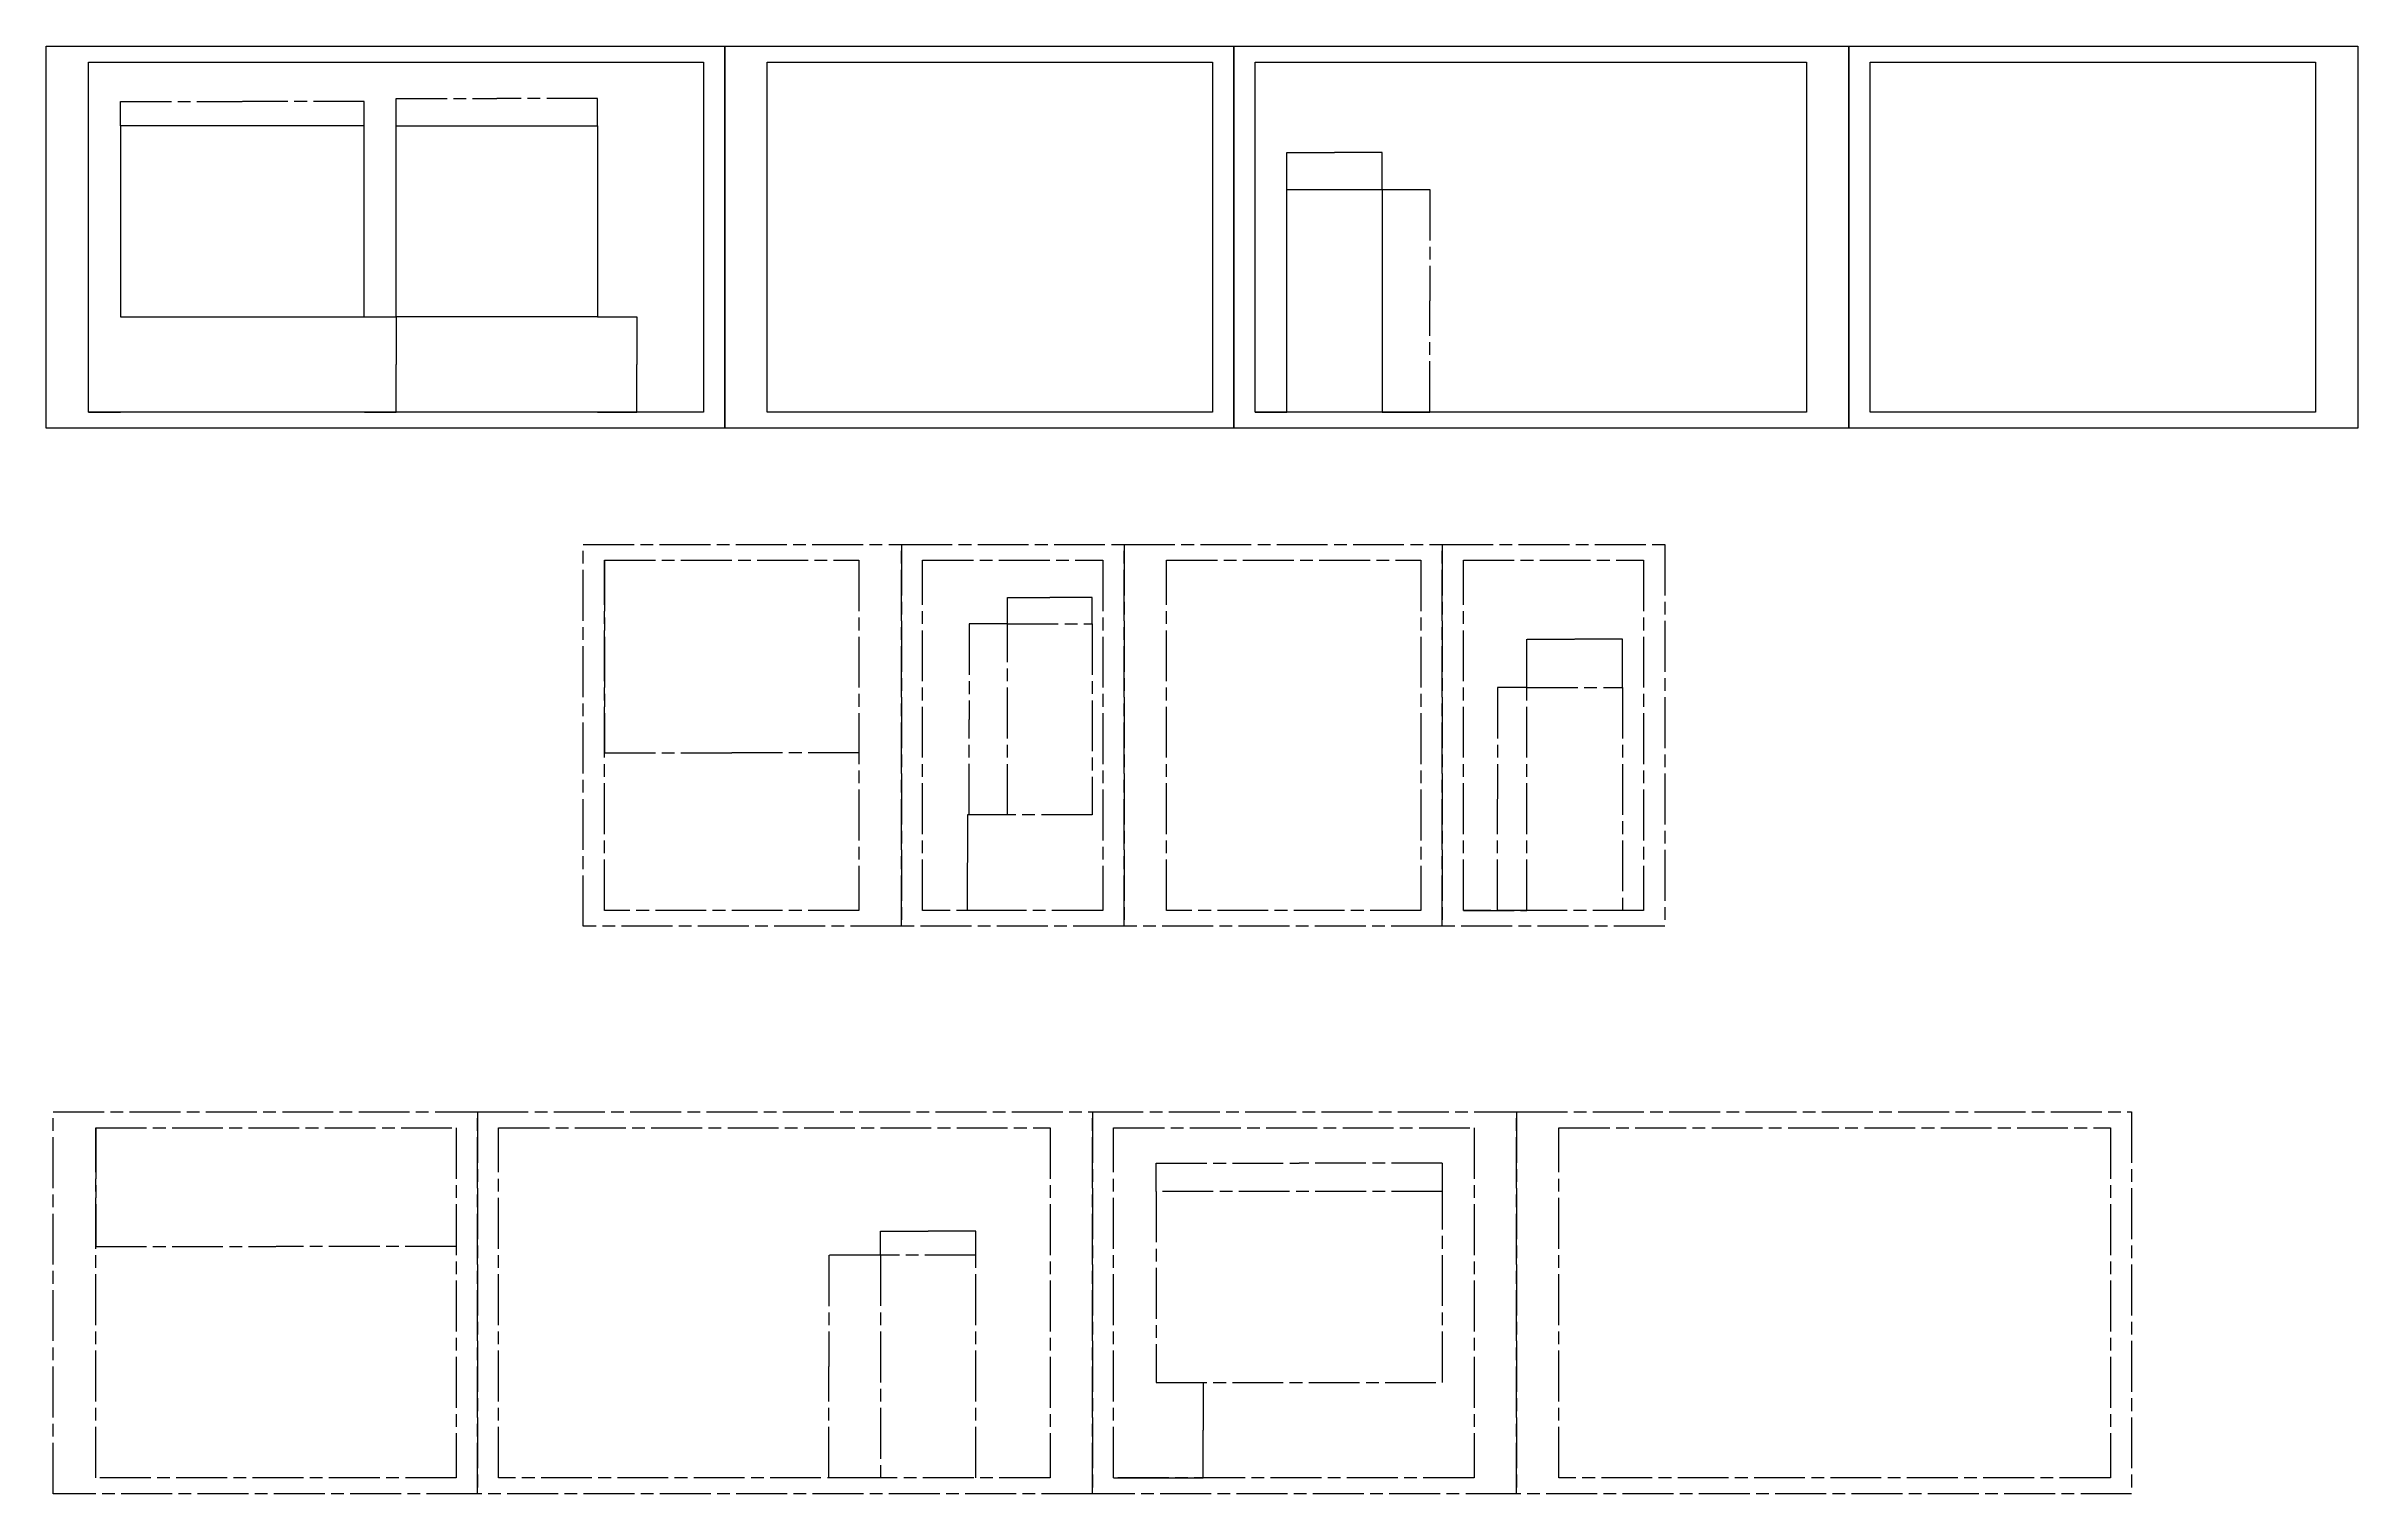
# Model space of a CAD drawing. Header units: inches. Extents: x -55 to 21745, y 12 to 13657.
import ezdxf

# ---------------------------------------------------------------- set-up
doc = ezdxf.new("R2010")
doc.units = ezdxf.units.IN
doc.header["$MEASUREMENT"] = 0
doc.linetypes.add('ACAD_ISO08W100', pattern=[36, 24, -3, 6, -3])
doc.styles.get("Standard").update_dxf_attribs({"font": 'arial.ttf'})
doc.dimstyles.get("Standard").update_dxf_attribs({"dimtxt": 0.18, "dimasz": 0.18, "dimexe": 0.18, "dimexo": 0.0625, "dimgap": 0.09, "dimtad": 0, "dimtih": 1, "dimtoh": 1, "dimdec": 4, "dimzin": 0, "dimdsep": 46, "dimtxsty": 'Standard', "dimcen": 0.09, "dimadec": 0, "dimazin": 0, "dimtfac": 1, "dimtdec": 4, "dimtofl": 0, "dimtmove": 0, "dimatfit": 3, "dimfxl": 1, "dimtolj": 1, "dimtzin": 0, "dimarcsym": 0})

# ---------------------------------------------------------------- blocks, each defined once
blk = doc.blocks.new('*D23')
at = {"color": 0, "linetype": 'ACAD_ISO08W100', "lineweight": -2, "ltscale": 20, "transparency": 16777216}
for p, q in [((2944.773811999906, 11106.60540806864), (3244.891312001075, 11106.60540806864)), ((3244.711312001075, 11106.42540806864), (3244.711312001075, 10656.78731120643)), ((3244.711312001075, 10206.78540806864), (3244.711312001075, 10656.42350493085)), ((2944.773811999906, 10206.60540806864), (3244.891312001075, 10206.60540806864))]:
    blk.add_line(p, q, dxfattribs=at)
at = {"color": 0, "linetype": 'ACAD_ISO08W100', "ltscale": 20, "transparency": 16777216}
for points in [[(3244.681312001075, 11106.42540806864), (3244.741312001075, 11106.42540806864), (3244.711312001075, 11106.60540806864)], [(3244.681312001075, 10206.78540806864), (3244.741312001075, 10206.78540806864), (3244.711312001075, 10206.60540806864)]]:
    blk.add_solid(points, dxfattribs=at)
at = {"color": 0, "linetype": 'ACAD_ISO08W100', "ltscale": 20, "transparency": 16777216, "insert": (3244.711312001077, 10656.60540806864), "char_height": 0.18, "attachment_point": 5}
blk.add_mtext('\\A1;900.0000', dxfattribs=at)
blk = doc.blocks.new('*D19')
at = {"color": 0, "linetype": 'ACAD_ISO08W100', "lineweight": -2, "ltscale": 20, "transparency": 16777216}
for p, q in [((5144.773811999907, 11106.60540806864), (5514.89131200131, 11106.60540806864)), ((5514.71131200131, 11106.42540806864), (5514.71131200131, 10656.78731120643)), ((5514.711312001311, 10206.78540806864), (5514.71131200131, 10656.42350493085)), ((5144.773811999907, 10206.60540806864), (5514.891312001311, 10206.60540806864))]:
    blk.add_line(p, q, dxfattribs=at)
at = {"color": 0, "linetype": 'ACAD_ISO08W100', "ltscale": 20, "transparency": 16777216}
for points in [[(5514.68131200131, 11106.42540806864), (5514.74131200131, 11106.42540806864), (5514.71131200131, 11106.60540806864)], [(5514.681312001311, 10206.78540806864), (5514.741312001311, 10206.78540806864), (5514.711312001311, 10206.60540806864)]]:
    blk.add_solid(points, dxfattribs=at)
at = {"color": 0, "linetype": 'ACAD_ISO08W100', "ltscale": 20, "transparency": 16777216, "insert": (5514.711312001313, 10656.60540806863), "char_height": 0.18, "attachment_point": 5}
blk.add_mtext('\\A1;900.0000', dxfattribs=at)
blk = doc.blocks.new('*D24')
at = {"color": 0, "linetype": 'ACAD_ISO08W100', "lineweight": -2, "ltscale": 20, "transparency": 16777216}
for p, q in [((411.3927985068127, 3461.542908068634), (411.3927985068126, 2341.925408068634)), ((3811.392798506813, 3461.542908068634), (3811.392798506813, 2341.925408068634)), ((411.5727985068126, 2342.105408068634), (2110.719763036144, 2342.105408068634)), ((3811.212798506813, 2342.105408068634), (2112.065833977481, 2342.105408068634))]:
    blk.add_line(p, q, dxfattribs=at)
at = {"color": 0, "linetype": 'ACAD_ISO08W100', "ltscale": 20, "transparency": 16777216}
for points in [[(411.5727985068126, 2342.135408068634), (411.5727985068126, 2342.075408068634), (411.3927985068126, 2342.105408068634)], [(3811.212798506813, 2342.135408068634), (3811.212798506813, 2342.075408068634), (3811.392798506813, 2342.105408068634)]]:
    blk.add_solid(points, dxfattribs=at)
at = {"color": 0, "linetype": 'ACAD_ISO08W100', "ltscale": 20, "transparency": 16777216, "insert": (2111.392798506813, 2342.105408068634), "char_height": 0.18, "attachment_point": 5}
blk.add_mtext('\\A1;3400.0000', dxfattribs=at)
blk = doc.blocks.new('*D25')
at = {"color": 0, "linetype": 'ACAD_ISO08W100', "lineweight": -2, "ltscale": 20, "transparency": 16777216}
for p, q in [((5209.728769486253, 8810.542908068634), (5209.728769486253, 6996.108133362952)), ((7609.728769486253, 8810.542908068634), (7609.728769486253, 6996.108133362952)), ((5209.908769486254, 6996.288133362952), (6409.054137835503, 6996.288133362952)), ((7609.548769486253, 6996.288133362952), (6410.403401137004, 6996.288133362952))]:
    blk.add_line(p, q, dxfattribs=at)
at = {"color": 0, "linetype": 'ACAD_ISO08W100', "ltscale": 20, "transparency": 16777216}
for points in [[(5209.908769486254, 6996.318133362952), (5209.908769486254, 6996.258133362952), (5209.728769486253, 6996.288133362952)], [(7609.548769486253, 6996.318133362952), (7609.548769486253, 6996.258133362952), (7609.728769486253, 6996.288133362952)]]:
    blk.add_solid(points, dxfattribs=at)
at = {"color": 0, "linetype": 'ACAD_ISO08W100', "ltscale": 20, "transparency": 16777216, "insert": (6409.728769486253, 6996.288133362952), "char_height": 0.18, "attachment_point": 5}
blk.add_mtext('\\A1;2400.0000', dxfattribs=at)
blk = doc.blocks.new('*D26')
at = {"color": 0, "linetype": 'ACAD_ISO08W100', "lineweight": -2, "ltscale": 20, "transparency": 16777216}
for p, q in [((644.7113119999049, 12906.66790806863), (644.7113119999049, 13136.78540806863)), ((644.8913119999048, 13136.60540806863), (1794.036680349155, 13136.60540806863)), ((2944.531311999905, 13136.60540806863), (1795.385943650655, 13136.60540806863)), ((2944.711311999905, 12906.66790806863), (2944.711311999905, 13136.78540806863))]:
    blk.add_line(p, q, dxfattribs=at)
at = {"color": 0, "linetype": 'ACAD_ISO08W100', "ltscale": 20, "transparency": 16777216}
for points in [[(644.8913119999048, 13136.63540806863), (644.8913119999048, 13136.57540806863), (644.7113119999049, 13136.60540806863)], [(2944.531311999905, 13136.63540806863), (2944.531311999905, 13136.57540806863), (2944.711311999905, 13136.60540806863)]]:
    blk.add_solid(points, dxfattribs=at)
at = {"color": 0, "linetype": 'ACAD_ISO08W100', "ltscale": 20, "transparency": 16777216, "insert": (1794.711311999905, 13136.60540806863), "char_height": 0.18, "attachment_point": 5}
blk.add_mtext('\\A1;2300.0000', dxfattribs=at)
blk = doc.blocks.new('*D27')
at = {"color": 0, "linetype": 'ACAD_ISO08W100', "lineweight": -2, "ltscale": 20, "transparency": 16777216}
for p, q in [((9009.666269486257, 6410.605408068637), (8631.659470353752, 6410.605408068637)), ((8631.839470353752, 6410.425408068637), (8631.839470353752, 5960.787311206426)), ((8631.839470353752, 5510.785408068636), (8631.839470353752, 5960.423504930846)), ((9009.666269486257, 5510.605408068635), (8631.659470353752, 5510.605408068635))]:
    blk.add_line(p, q, dxfattribs=at)
at = {"color": 0, "linetype": 'ACAD_ISO08W100', "ltscale": 20, "transparency": 16777216}
for points in [[(8631.809470353752, 6410.425408068637), (8631.869470353753, 6410.425408068637), (8631.839470353752, 6410.605408068637)], [(8631.809470353752, 5510.785408068636), (8631.869470353753, 5510.785408068636), (8631.839470353752, 5510.605408068635)]]:
    blk.add_solid(points, dxfattribs=at)
at = {"color": 0, "linetype": 'ACAD_ISO08W100', "ltscale": 20, "transparency": 16777216, "insert": (8631.839470353752, 5960.605408068633), "char_height": 0.18, "attachment_point": 5}
blk.add_mtext('\\A1;900.0000', dxfattribs=at)
blk = doc.blocks.new('*D28')
at = {"color": 0, "linetype": 'ACAD_ISO08W100', "lineweight": -2, "ltscale": 20, "transparency": 16777216}
for p, q in [((10411.45529850682, 1061.605408068634), (10855.07279850821, 1061.605408068635)), ((10854.89279850821, 1061.425408068635), (10854.89279850821, 611.7873112064242)), ((10854.89279850821, 161.785408068634), (10854.89279850821, 611.4235049308443)), ((10411.45529850682, 161.6054080686339), (10855.07279850821, 161.605408068634))]:
    blk.add_line(p, q, dxfattribs=at)
at = {"color": 0, "linetype": 'ACAD_ISO08W100', "ltscale": 20, "transparency": 16777216}
for points in [[(10854.86279850821, 1061.425408068635), (10854.92279850821, 1061.425408068635), (10854.89279850821, 1061.605408068635)], [(10854.86279850821, 161.785408068634), (10854.92279850821, 161.785408068634), (10854.89279850821, 161.605408068634)]]:
    blk.add_solid(points, dxfattribs=at)
at = {"color": 0, "linetype": 'ACAD_ISO08W100', "ltscale": 20, "transparency": 16777216, "insert": (10854.89279850821, 611.605408068631), "char_height": 0.18, "attachment_point": 5}
blk.add_mtext('\\A1;900.0000', dxfattribs=at)
blk = doc.blocks.new('*D29')
at = {"color": 0, "linetype": 'ACAD_ISO08W100', "lineweight": -2, "ltscale": 20, "transparency": 16777216}
for p, q in [((3244.711311999905, 12906.66790806863), (3244.711311999905, 13164.28540806863)), ((3244.891311999905, 13164.10540806863), (4194.046687170437, 13164.10540806863)), ((5144.531311999905, 13164.10540806863), (4195.375936829373, 13164.10540806863)), ((5144.711311999905, 12906.66790806863), (5144.711311999905, 13164.28540806863))]:
    blk.add_line(p, q, dxfattribs=at)
at = {"color": 0, "linetype": 'ACAD_ISO08W100', "ltscale": 20, "transparency": 16777216}
for points in [[(3244.891311999905, 13164.13540806863), (3244.891311999905, 13164.07540806863), (3244.711311999905, 13164.10540806863)], [(5144.531311999905, 13164.13540806863), (5144.531311999905, 13164.07540806863), (5144.711311999905, 13164.10540806863)]]:
    blk.add_solid(points, dxfattribs=at)
at = {"color": 0, "linetype": 'ACAD_ISO08W100', "ltscale": 20, "transparency": 16777216, "insert": (4194.711311999905, 13164.10540806863), "char_height": 0.18, "attachment_point": 5}
blk.add_mtext('\\A1;1900.0000', dxfattribs=at)
blk = doc.blocks.new('*D30')
at = {"color": 0, "linetype": 'ACAD_ISO08W100', "lineweight": -2, "ltscale": 20, "transparency": 16777216}
for p, q in [((9009.728769486253, 8210.667908068634), (9009.728769486253, 8459.968133362952)), ((9009.908769486254, 8459.788133362952), (9409.125474806853, 8459.788133362952)), ((9809.548769486253, 8459.788133362952), (9410.332064165654, 8459.788133362952)), ((9809.728769486253, 8210.667908068634), (9809.728769486253, 8459.968133362952))]:
    blk.add_line(p, q, dxfattribs=at)
at = {"color": 0, "linetype": 'ACAD_ISO08W100', "ltscale": 20, "transparency": 16777216}
for points in [[(9009.908769486254, 8459.818133362953), (9009.908769486254, 8459.758133362951), (9009.728769486253, 8459.788133362952)], [(9809.548769486253, 8459.818133362953), (9809.548769486253, 8459.758133362951), (9809.728769486253, 8459.788133362952)]]:
    blk.add_solid(points, dxfattribs=at)
at = {"color": 0, "linetype": 'ACAD_ISO08W100', "ltscale": 20, "transparency": 16777216, "insert": (9409.728769486253, 8459.788133362952), "char_height": 0.18, "attachment_point": 5}
blk.add_mtext('\\A1;800.0000', dxfattribs=at)
blk = doc.blocks.new('*D31')
at = {"color": 0, "linetype": 'ACAD_ISO08W100', "lineweight": -2, "ltscale": 20, "transparency": 16777216}
for p, q in [((10411.39279850681, 2861.667908068634), (10411.39279850681, 3128.285408068634)), ((10411.57279850681, 3128.105408068634), (11760.71816685606, 3128.105408068634)), ((13111.21279850681, 3128.105408068634), (11762.06743015756, 3128.105408068634)), ((13111.39279850681, 2861.667908068634), (13111.39279850681, 3128.285408068634))]:
    blk.add_line(p, q, dxfattribs=at)
at = {"color": 0, "linetype": 'ACAD_ISO08W100', "ltscale": 20, "transparency": 16777216}
for points in [[(10411.57279850681, 3128.135408068634), (10411.57279850681, 3128.075408068634), (10411.39279850681, 3128.105408068634)], [(13111.21279850681, 3128.135408068634), (13111.21279850681, 3128.075408068634), (13111.39279850681, 3128.105408068634)]]:
    blk.add_solid(points, dxfattribs=at)
at = {"color": 0, "linetype": 'ACAD_ISO08W100', "ltscale": 20, "transparency": 16777216, "insert": (11761.39279850681, 3128.105408068634), "char_height": 0.18, "attachment_point": 5}
blk.add_mtext('\\A1;2700.0000', dxfattribs=at)
blk = doc.blocks.new('*D20')
at = {"color": 0, "linetype": 'ACAD_ISO08W100', "lineweight": -2, "ltscale": 20, "transparency": 16777216}
for p, q in [((9009.666269486257, 8210.605408068637), (8647.659470353527, 8210.605408068637)), ((8647.839470353527, 8210.425408068637), (8647.839470353527, 7310.787311206427)), ((8647.839470353527, 6410.785408068637), (8647.839470353527, 7310.423504930847)), ((9009.666269486257, 6410.605408068637), (8647.659470353527, 6410.605408068637))]:
    blk.add_line(p, q, dxfattribs=at)
at = {"color": 0, "linetype": 'ACAD_ISO08W100', "ltscale": 20, "transparency": 16777216}
for points in [[(8647.809470353526, 8210.425408068637), (8647.869470353528, 8210.425408068637), (8647.839470353527, 8210.605408068637)], [(8647.809470353526, 6410.785408068637), (8647.869470353528, 6410.785408068637), (8647.839470353527, 6410.605408068637)]]:
    blk.add_solid(points, dxfattribs=at)
at = {"color": 0, "linetype": 'ACAD_ISO08W100', "ltscale": 20, "transparency": 16777216, "insert": (8647.839470353527, 7310.605408068633), "char_height": 0.18, "attachment_point": 5}
blk.add_mtext('\\A1;1800.0000', dxfattribs=at)
blk = doc.blocks.new('*D32')
at = {"color": 0, "linetype": 'ACAD_ISO08W100', "lineweight": -2, "ltscale": 20, "transparency": 16777216}
for p, q in [((13909.72876948625, 7610.667908068634), (13909.72876948625, 8066.968133362952)), ((13909.90876948625, 8066.788133362952), (14359.12559758993, 8066.788133362952)), ((14809.54876948625, 8066.788133362952), (14360.33194138257, 8066.788133362952)), ((14809.72876948625, 7610.667908068634), (14809.72876948625, 8066.968133362952))]:
    blk.add_line(p, q, dxfattribs=at)
at = {"color": 0, "linetype": 'ACAD_ISO08W100', "ltscale": 20, "transparency": 16777216}
for points in [[(13909.90876948625, 8066.818133362952), (13909.90876948625, 8066.758133362952), (13909.72876948625, 8066.788133362952)], [(14809.54876948625, 8066.818133362952), (14809.54876948625, 8066.758133362952), (14809.72876948625, 8066.788133362952)]]:
    blk.add_solid(points, dxfattribs=at)
at = {"color": 0, "linetype": 'ACAD_ISO08W100', "ltscale": 20, "transparency": 16777216, "insert": (14359.72876948625, 8066.788133362952), "char_height": 0.18, "attachment_point": 5}
blk.add_mtext('\\A1;900.0000', dxfattribs=at)
blk = doc.blocks.new('*D33')
at = {"color": 0, "linetype": 'ACAD_ISO08W100', "lineweight": -2, "ltscale": 20, "transparency": 16777216}
for p, q in [((13909.66626948626, 7610.605408068637), (13632.65947035375, 7610.605408068637)), ((13632.83947035375, 7610.425408068637), (13632.83947035375, 6560.787311206426)), ((13632.83947035375, 5510.785408068636), (13632.83947035375, 6560.423504930846)), ((13909.66626948626, 5510.605408068635), (13632.65947035375, 5510.605408068635))]:
    blk.add_line(p, q, dxfattribs=at)
at = {"color": 0, "linetype": 'ACAD_ISO08W100', "ltscale": 20, "transparency": 16777216}
for points in [[(13632.80947035375, 7610.425408068637), (13632.86947035375, 7610.425408068637), (13632.83947035375, 7610.605408068637)], [(13632.80947035375, 5510.785408068636), (13632.86947035375, 5510.785408068636), (13632.83947035375, 5510.605408068635)]]:
    blk.add_solid(points, dxfattribs=at)
at = {"color": 0, "linetype": 'ACAD_ISO08W100', "ltscale": 20, "transparency": 16777216, "insert": (13632.83947035375, 6560.605408068631), "char_height": 0.18, "attachment_point": 5}
blk.add_mtext('\\A1;2100.0000', dxfattribs=at)
blk = doc.blocks.new('*D34')
at = {"color": 0, "linetype": 'ACAD_ISO08W100', "lineweight": -2, "ltscale": 20, "transparency": 16777216}
for p, q in [((11644.7113119999, 12306.66790806863), (11644.7113119999, 12655.78540806863)), ((11644.89131199991, 12655.60540806863), (12094.10814010359, 12655.60540806863)), ((12544.5313119999, 12655.60540806863), (12095.31448389622, 12655.60540806863)), ((12544.7113119999, 12306.66790806863), (12544.7113119999, 12655.78540806863))]:
    blk.add_line(p, q, dxfattribs=at)
at = {"color": 0, "linetype": 'ACAD_ISO08W100', "ltscale": 20, "transparency": 16777216}
for points in [[(11644.89131199991, 12655.63540806863), (11644.89131199991, 12655.57540806863), (11644.7113119999, 12655.60540806863)], [(12544.5313119999, 12655.63540806863), (12544.5313119999, 12655.57540806863), (12544.7113119999, 12655.60540806863)]]:
    blk.add_solid(points, dxfattribs=at)
at = {"color": 0, "linetype": 'ACAD_ISO08W100', "ltscale": 20, "transparency": 16777216, "insert": (12094.7113119999, 12655.60540806863), "char_height": 0.18, "attachment_point": 5}
blk.add_mtext('\\A1;900.0000', dxfattribs=at)
blk = doc.blocks.new('*D35')
at = {"color": 0, "linetype": 'ACAD_ISO08W100', "lineweight": -2, "ltscale": 20, "transparency": 16777216}
for p, q in [((12544.77381199991, 12306.60540806864), (12992.89131200108, 12306.60540806864)), ((12992.71131200108, 12306.42540806864), (12992.71131200108, 11256.78731120643)), ((12992.71131200108, 10206.78540806864), (12992.71131200108, 11256.42350493085)), ((12544.77381199991, 10206.60540806864), (12992.89131200108, 10206.60540806864))]:
    blk.add_line(p, q, dxfattribs=at)
at = {"color": 0, "linetype": 'ACAD_ISO08W100', "ltscale": 20, "transparency": 16777216}
for points in [[(12992.68131200108, 12306.42540806864), (12992.74131200108, 12306.42540806864), (12992.71131200108, 12306.60540806864)], [(12992.68131200108, 10206.78540806864), (12992.74131200108, 10206.78540806864), (12992.71131200108, 10206.60540806864)]]:
    blk.add_solid(points, dxfattribs=at)
at = {"color": 0, "linetype": 'ACAD_ISO08W100', "ltscale": 20, "transparency": 16777216, "insert": (12992.71131200108, 11256.60540806863), "char_height": 0.18, "attachment_point": 5}
blk.add_mtext('\\A1;2100.0000', dxfattribs=at)
blk = doc.blocks.new('*D21')
at = {"color": 0, "linetype": 'ACAD_ISO08W100', "lineweight": -2, "ltscale": 20, "transparency": 16777216}
for p, q in [((7811.330298506817, 2261.605408068635), (7324.212798508212, 2261.605408068635)), ((7324.392798508213, 2261.425408068635), (7324.392798508214, 1211.787311206424)), ((7324.392798508214, 161.7854080686339), (7324.392798508214, 1211.423504930844)), ((7811.330298506817, 161.6054080686339), (7324.212798508213, 161.6054080686339))]:
    blk.add_line(p, q, dxfattribs=at)
at = {"color": 0, "linetype": 'ACAD_ISO08W100', "ltscale": 20, "transparency": 16777216}
for points in [[(7324.362798508213, 2261.425408068635), (7324.422798508213, 2261.425408068635), (7324.392798508213, 2261.605408068635)], [(7324.362798508214, 161.7854080686339), (7324.422798508213, 161.7854080686339), (7324.392798508214, 161.6054080686339)]]:
    blk.add_solid(points, dxfattribs=at)
at = {"color": 0, "linetype": 'ACAD_ISO08W100', "ltscale": 20, "transparency": 16777216, "insert": (7324.392798508212, 1211.605408068632), "char_height": 0.18, "attachment_point": 5}
blk.add_mtext('\\A1;2100.0000', dxfattribs=at)
blk = doc.blocks.new('*D22')
at = {"color": 0, "linetype": 'ACAD_ISO08W100', "lineweight": -2, "ltscale": 20, "transparency": 16777216}
for p, q in [((7811.392798506813, 2261.667908068634), (7811.392798506813, 2486.285408068634)), ((7811.572798506813, 2486.105408068634), (8260.789626610496, 2486.105408068634)), ((8711.212798506813, 2486.105408068634), (8261.99597040313, 2486.105408068634)), ((8711.392798506813, 2261.667908068634), (8711.392798506813, 2486.285408068634))]:
    blk.add_line(p, q, dxfattribs=at)
at = {"color": 0, "linetype": 'ACAD_ISO08W100', "ltscale": 20, "transparency": 16777216}
for points in [[(7811.572798506813, 2486.135408068634), (7811.572798506813, 2486.075408068634), (7811.392798506813, 2486.105408068634)], [(8711.212798506813, 2486.135408068634), (8711.212798506813, 2486.075408068634), (8711.392798506813, 2486.105408068634)]]:
    blk.add_solid(points, dxfattribs=at)
at = {"color": 0, "linetype": 'ACAD_ISO08W100', "ltscale": 20, "transparency": 16777216, "insert": (8261.392798506813, 2486.105408068634), "char_height": 0.18, "attachment_point": 5}
blk.add_mtext('\\A1;900.0000', dxfattribs=at)

msp = doc.modelspace()

# ---------------------------------------------------------------- linework, layer by layer
at = {"color": 7, "ltscale": 20}
for p, q in [((-55.28868800009514, 10056.60540806863), (-55.28868800009514, 13656.60540806863)), ((-55.28868800009514, 13656.60540806863), (6344.711311999905, 13656.60540806863)), ((6344.711311999905, 13656.60540806863), (6344.711311999905, 10056.60540806863)), ((6344.711311999905, 10056.60540806863), (6344.711311999905, 13656.60540806863)), ((6344.711311999905, 13656.60540806863), (11144.7113119999, 13656.60540806863)), ((11144.7113119999, 13656.60540806863), (11144.7113119999, 10056.60540806863)), ((11144.7113119999, 10056.60540806863), (11144.7113119999, 13656.60540806863)), ((11144.7113119999, 13656.60540806863), (16944.7113119999, 13656.60540806863)), ((16944.7113119999, 13656.60540806863), (16944.7113119999, 10056.60540806863)), ((16944.7113119999, 10056.60540806863), (16944.7113119999, 13656.60540806863)), ((16944.7113119999, 13656.60540806863), (21744.7113119999, 13656.60540806863)), ((21744.7113119999, 13656.60540806863), (21744.7113119999, 10056.60540806863)), ((344.7113119999049, 10206.60540806863), (344.7113119999049, 13506.60540806863)), ((344.7113119999049, 13506.60540806863), (6144.711311999905, 13506.60540806863)), ((6144.711311999905, 13506.60540806863), (6144.711311999905, 10206.60540806863)), ((6744.711311999905, 10206.60540806863), (6744.711311999905, 13506.60540806863)), ((6744.711311999905, 13506.60540806863), (10944.7113119999, 13506.60540806863)), ((10944.7113119999, 13506.60540806863), (10944.7113119999, 10206.60540806863)), ((11344.7113119999, 10206.60540806863), (11344.7113119999, 13506.60540806863)), ((11344.7113119999, 13506.60540806863), (16544.7113119999, 13506.60540806863)), ((16544.7113119999, 13506.60540806863), (16544.7113119999, 10206.60540806863)), ((17144.7113119999, 10206.60540806863), (17144.7113119999, 13506.60540806863)), ((17144.7113119999, 13506.60540806863), (21344.7113119999, 13506.60540806863)), ((21344.7113119999, 13506.60540806863), (21344.7113119999, 10206.60540806863)), ((2944.711311999905, 12906.60540806863), (644.7113119999049, 12906.60540806863)), ((644.7113119999049, 12906.60540806863), (644.7113119999049, 11106.60540806863)), ((2944.711311999905, 11106.60540806863), (2944.711311999905, 12906.60540806863)), ((3244.711311999905, 11106.60540806863), (3244.711311999905, 12906.60540806863)), ((3244.711311999905, 12906.60540806863), (5144.711311999905, 12906.60540806863)), ((5144.711311999905, 12906.60540806863), (5144.711311999905, 11106.60540806863)), ((11644.7113119999, 10206.60540806863), (11644.7113119999, 12306.60540806863)), ((11644.7113119999, 12306.60540806863), (12544.7113119999, 12306.60540806863)), ((12544.7113119999, 12306.60540806863), (12544.7113119999, 10206.60540806863)), ((644.7113119999049, 11106.60540806863), (2944.711311999905, 11106.60540806863)), ((5144.711311999905, 11106.60540806863), (3244.711311999905, 11106.60540806863)), ((6344.711311999905, 10056.60540806863), (-55.28868800009514, 10056.60540806863)), ((6144.711311999905, 10206.60540806863), (344.7113119999049, 10206.60540806863)), ((344.7113119999049, 10206.60540806863), (644.7113119999049, 10206.60540806863)), ((11144.7113119999, 10056.60540806863), (6344.711311999905, 10056.60540806863)), ((10944.7113119999, 10206.60540806863), (6744.711311999905, 10206.60540806863)), ((16944.7113119999, 10056.60540806863), (11144.7113119999, 10056.60540806863)), ((16544.7113119999, 10206.60540806863), (11344.7113119999, 10206.60540806863)), ((11344.7113119999, 10206.60540806863), (11644.7113119999, 10206.60540806863)), ((21744.7113119999, 10056.60540806863), (16944.7113119999, 10056.60540806863)), ((21344.7113119999, 10206.60540806863), (17144.7113119999, 10206.60540806863))]:
    msp.add_line(p, q, dxfattribs=at)
at = {"color": 7, "linetype": 'ACAD_ISO08W100', "ltscale": 20}
for p, q in [((5009.728769486253, 5360.605408068634), (5009.728769486253, 8960.605408068634)), ((5009.728769486253, 8960.605408068634), (8009.728769486253, 8960.605408068634)), ((8009.728769486253, 8960.605408068634), (8009.728769486253, 5360.605408068634)), ((8009.728769486253, 5360.605408068634), (8009.728769486253, 8960.605408068634)), ((8009.728769486253, 8960.605408068634), (10109.72876948625, 8960.605408068634)), ((10109.72876948625, 8960.605408068634), (10109.72876948625, 5360.605408068634)), ((10109.72876948625, 5360.605408068634), (10109.72876948625, 8960.605408068634)), ((10109.72876948625, 8960.605408068634), (13109.72876948625, 8960.605408068634)), ((13109.72876948625, 8960.605408068634), (13109.72876948625, 5360.605408068634)), ((13109.72876948625, 5360.605408068634), (13109.72876948625, 8960.605408068634)), ((13109.72876948625, 8960.605408068634), (15209.72876948625, 8960.605408068634)), ((15209.72876948625, 8960.605408068634), (15209.72876948625, 5360.605408068634)), ((5209.728769486253, 5510.605408068634), (5209.728769486253, 8810.605408068634)), ((5209.728769486253, 8810.605408068634), (7609.728769486253, 8810.605408068634)), ((7609.728769486253, 8810.605408068634), (7609.728769486253, 5510.605408068634)), ((8209.728769486253, 5510.605408068634), (8209.728769486253, 8810.605408068634)), ((8209.728769486253, 8810.605408068634), (9909.728769486253, 8810.605408068634)), ((9909.728769486253, 8810.605408068634), (9909.728769486253, 5510.605408068634)), ((10509.72876948625, 5510.605408068634), (10509.72876948625, 8810.605408068634)), ((10509.72876948625, 8810.605408068634), (12909.72876948625, 8810.605408068634)), ((12909.72876948625, 8810.605408068634), (12909.72876948625, 5510.605408068634)), ((13309.72876948625, 5510.605408068634), (13309.72876948625, 8810.605408068634)), ((13309.72876948625, 8810.605408068634), (15009.72876948625, 8810.605408068634)), ((15009.72876948625, 8810.605408068634), (15009.72876948625, 5510.605408068634)), ((9009.728769486253, 6410.605408068634), (9009.728769486253, 8210.605408068634)), ((9009.728769486253, 8210.605408068634), (9809.728769486253, 8210.605408068634)), ((9809.728769486253, 8210.605408068634), (9809.728769486253, 6410.605408068634)), ((13909.72876948625, 5510.605408068634), (13909.72876948625, 7610.605408068634)), ((13909.72876948625, 7610.605408068634), (14809.72876948625, 7610.605408068634)), ((14809.72876948625, 7610.605408068634), (14809.72876948625, 5510.605408068634)), ((9809.728769486253, 6410.605408068634), (9009.728769486253, 6410.605408068634)), ((7609.728769486253, 5510.605408068634), (5209.728769486253, 5510.605408068634)), ((9909.728769486253, 5510.605408068634), (8209.728769486253, 5510.605408068634)), ((9909.728769486253, 5510.605408068634), (9809.728769486253, 5510.605408068634)), ((12909.72876948625, 5510.605408068634), (10509.72876948625, 5510.605408068634)), ((15009.72876948625, 5510.605408068634), (13309.72876948625, 5510.605408068634)), ((13309.72876948625, 5510.605408068634), (13909.72876948625, 5510.605408068634)), ((8009.728769486253, 5360.605408068634), (5009.728769486253, 5360.605408068634)), ((10109.72876948625, 5360.605408068634), (8009.728769486253, 5360.605408068634)), ((13109.72876948625, 5360.605408068634), (10109.72876948625, 5360.605408068634)), ((15209.72876948625, 5360.605408068634), (13109.72876948625, 5360.605408068634)), ((11.39279850681264, 11.6054080686339), (11.39279850681264, 3611.605408068634)), ((11.39279850681264, 3611.605408068634), (4011.392798506813, 3611.605408068634)), ((4011.392798506813, 3611.605408068634), (4011.392798506813, 11.6054080686339)), ((4011.392798506813, 11.6054080686339), (4011.392798506813, 3611.605408068634)), ((4011.392798506813, 3611.605408068634), (9811.392798506813, 3611.605408068634)), ((9811.392798506813, 3611.605408068634), (9811.392798506813, 11.6054080686339)), ((9811.392798506813, 11.6054080686339), (9811.392798506813, 3611.605408068634)), ((9811.392798506813, 3611.605408068634), (13811.39279850681, 3611.605408068634)), ((13811.39279850681, 3611.605408068634), (13811.39279850681, 11.6054080686339)), ((13811.39279850681, 11.6054080686339), (13811.39279850681, 3611.605408068634)), ((13811.39279850681, 3611.605408068634), (19611.39279850681, 3611.605408068634)), ((19611.39279850681, 3611.605408068634), (19611.39279850681, 11.6054080686339)), ((411.3927985068127, 161.6054080686339), (411.3927985068127, 3461.605408068634)), ((411.3927985068127, 3461.605408068634), (3811.392798506813, 3461.605408068634)), ((3811.392798506813, 3461.605408068634), (3811.392798506813, 161.6054080686339)), ((4211.392798506813, 161.6054080686339), (4211.392798506813, 3461.605408068634)), ((4211.392798506813, 3461.605408068634), (9411.392798506813, 3461.605408068634)), ((9411.392798506813, 3461.605408068634), (9411.392798506813, 161.6054080686339)), ((10011.39279850681, 161.6054080686339), (10011.39279850681, 3461.605408068634)), ((10011.39279850681, 3461.605408068634), (13411.39279850681, 3461.605408068634)), ((13411.39279850681, 3461.605408068634), (13411.39279850681, 161.6054080686339)), ((14211.39279850681, 161.6054080686339), (14211.39279850681, 3461.605408068634)), ((14211.39279850681, 3461.605408068634), (19411.39279850681, 3461.605408068634)), ((19411.39279850681, 3461.605408068634), (19411.39279850681, 161.6054080686339)), ((13111.39279850681, 2861.605408068634), (10411.39279850681, 2861.605408068634)), ((10411.39279850681, 2861.605408068634), (10411.39279850681, 1061.605408068634)), ((13111.39279850681, 1061.605408068634), (13111.39279850681, 2861.605408068634)), ((8711.392798506813, 2261.605408068634), (7811.392798506813, 2261.605408068634)), ((7811.392798506813, 2261.605408068634), (7811.392798506813, 161.6054080686339)), ((8711.392798506813, 161.6054080686339), (8711.392798506813, 2261.605408068634)), ((10411.39279850681, 1061.605408068634), (13111.39279850681, 1061.605408068634)), ((4011.392798506813, 11.6054080686339), (11.39279850681264, 11.6054080686339)), ((3811.392798506813, 161.6054080686339), (411.3927985068127, 161.6054080686339)), ((9811.392798506813, 11.6054080686339), (4011.392798506813, 11.6054080686339)), ((9411.392798506813, 161.6054080686339), (4211.392798506813, 161.6054080686339)), ((9411.392798506813, 161.6054080686339), (8711.392798506813, 161.6054080686339)), ((13811.39279850681, 11.6054080686339), (9811.392798506813, 11.6054080686339)), ((13411.39279850681, 161.6054080686339), (10011.39279850681, 161.6054080686339)), ((10011.39279850681, 161.6054080686339), (10411.39279850681, 161.6054080686339)), ((19611.39279850681, 11.6054080686339), (13811.39279850681, 11.6054080686339)), ((19411.39279850681, 161.6054080686339), (14211.39279850681, 161.6054080686339))]:
    msp.add_line(p, q, dxfattribs=at)
at = {"color": 7, "ltscale": 20}
for points in [[(344.7113119999049, 13506.60540806863), (6144.711311999905, 13506.60540806863), (6144.711311999905, 10206.60540806863), (344.7113119999049, 10206.60540806863)], [(6744.711311999905, 13506.60540806863), (10944.7113119999, 13506.60540806863), (10944.7113119999, 10206.60540806863), (6744.711311999905, 10206.60540806863)], [(11344.7113119999, 13506.60540806863), (16544.7113119999, 13506.60540806863), (16544.7113119999, 10206.60540806863), (11344.7113119999, 10206.60540806863)], [(17144.7113119999, 13506.60540806863), (21344.7113119999, 13506.60540806863), (21344.7113119999, 10206.60540806863), (17144.7113119999, 10206.60540806863)]]:
    msp.add_lwpolyline(points, close=True, dxfattribs=at)
at = {"color": 7, "linetype": 'ACAD_ISO08W100', "ltscale": 20}
for points in [[(5209.728769486253, 8810.605408068634), (7609.728769486253, 8810.605408068634), (7609.728769486253, 5510.605408068634), (5209.728769486253, 5510.605408068634)], [(8209.728769486253, 8810.605408068634), (9909.728769486253, 8810.605408068634), (9909.728769486253, 5510.605408068634), (8209.728769486253, 5510.605408068634)], [(10509.72876948625, 8810.605408068634), (12909.72876948625, 8810.605408068634), (12909.72876948625, 5510.605408068634), (10509.72876948625, 5510.605408068634)], [(13309.72876948625, 8810.605408068634), (15009.72876948625, 8810.605408068634), (15009.72876948625, 5510.605408068634), (13309.72876948625, 5510.605408068634)], [(411.3927985068127, 3461.605408068634), (3811.392798506813, 3461.605408068634), (3811.392798506813, 161.6054080686339), (411.3927985068127, 161.6054080686339)], [(4211.392798506813, 3461.605408068634), (9411.392798506813, 3461.605408068634), (9411.392798506813, 161.6054080686339), (4211.392798506813, 161.6054080686339)], [(10011.39279850681, 3461.605408068634), (13411.39279850681, 3461.605408068634), (13411.39279850681, 161.6054080686339), (10011.39279850681, 161.6054080686339)], [(14211.39279850681, 3461.605408068634), (19411.39279850681, 3461.605408068634), (19411.39279850681, 161.6054080686339), (14211.39279850681, 161.6054080686339)]]:
    msp.add_lwpolyline(points, close=True, dxfattribs=at)

# ---------------------------------------------------------------- dimensions: what is measured, and where the dimension line sits
for base, p1, p2, picture, middle in [((2944.711311999905, 13136.60540806863), (644.7113119999049, 12906.60540806863), (2944.711311999905, 12906.60540806863), '*D26', (1794.711311999905, 13136.60540806863)), ((5144.711311999905, 13164.10540806863), (3244.711311999905, 12906.60540806863), (5144.711311999905, 12906.60540806863), '*D29', (4194.711311999905, 13164.10540806863)), ((12544.7113119999, 12655.60540806863), (11644.7113119999, 12306.60540806863), (12544.7113119999, 12306.60540806863), '*D34', (12094.7113119999, 12655.60540806863)), ((7609.728769486253, 6996.288133362952), (5209.728769486253, 8810.605408068634), (7609.728769486253, 8810.605408068634), '*D25', (6409.728769486253, 6996.288133362952)), ((9809.728769486253, 8459.788133362952), (9009.728769486253, 8210.605408068634), (9809.728769486253, 8210.605408068634), '*D30', (9409.728769486253, 8459.788133362952)), ((14809.72876948625, 8066.788133362952), (13909.72876948625, 7610.605408068634), (14809.72876948625, 7610.605408068634), '*D32', (14359.72876948625, 8066.788133362952)), ((3811.392798506813, 2342.105408068634), (411.3927985068127, 3461.605408068634), (3811.392798506813, 3461.605408068634), '*D24', (2111.392798506813, 2342.105408068634)), ((13111.39279850681, 3128.105408068634), (10411.39279850681, 2861.605408068634), (13111.39279850681, 2861.605408068634), '*D31', (11761.39279850681, 3128.105408068634)), ((8711.392798506813, 2486.105408068634), (7811.392798506813, 2261.605408068634), (8711.392798506813, 2261.605408068634), '*D22', (8261.392798506813, 2486.105408068634))]:
    dim = msp.add_linear_dim(base=base, p1=p1, p2=p2, dimstyle='Standard', dxfattribs=at)
    dim.commit()
    dim.dimension.update_dxf_attribs({"geometry": picture, "text_midpoint": middle})
for base, p1, p2, picture, middle in [((12992.71131200108, 10206.60540806864), (12544.7113119999, 12306.60540806863), (12544.7113119999, 10206.60540806863), '*D35', (12992.71131200108, 11256.60540806863)), ((3244.711312001075, 10206.60540806864), (2944.711311999905, 11106.60540806863), (2944.711311999905, 10206.60540806863), '*D23', (3244.711312001077, 10656.60540806864)), ((5514.711312001311, 10206.60540806864), (5144.711311999905, 11106.60540806863), (5144.711311999905, 10206.60540806863), '*D19', (5514.711312001313, 10656.60540806863)), ((8647.839470353527, 6410.605408068637), (9009.728769486253, 8210.605408068634), (9009.728769486253, 6410.605408068634), '*D20', (8647.839470353527, 7310.605408068633)), ((13632.83947035375, 5510.605408068635), (13909.72876948625, 7610.605408068634), (13909.72876948625, 5510.605408068634), '*D33', (13632.83947035375, 6560.605408068631)), ((8631.839470353752, 5510.605408068635), (9009.728769486253, 6410.605408068634), (9009.728769486253, 5510.605408068634), '*D27', (8631.839470353752, 5960.605408068633)), ((7324.392798508214, 161.6054080686339), (7811.392798506813, 2261.605408068634), (7811.392798506813, 161.6054080686339), '*D21', (7324.392798508212, 1211.605408068632)), ((10854.89279850821, 161.605408068634), (10411.39279850681, 1061.605408068634), (10411.39279850681, 161.6054080686339), '*D28', (10854.89279850821, 611.605408068631))]:
    dim = msp.add_linear_dim(base=base, p1=p1, p2=p2, angle=90, dimstyle='Standard', dxfattribs=at)
    dim.commit()
    dim.dimension.update_dxf_attribs({"geometry": picture, "text_midpoint": middle})

doc.saveas('drawing.dxf')
